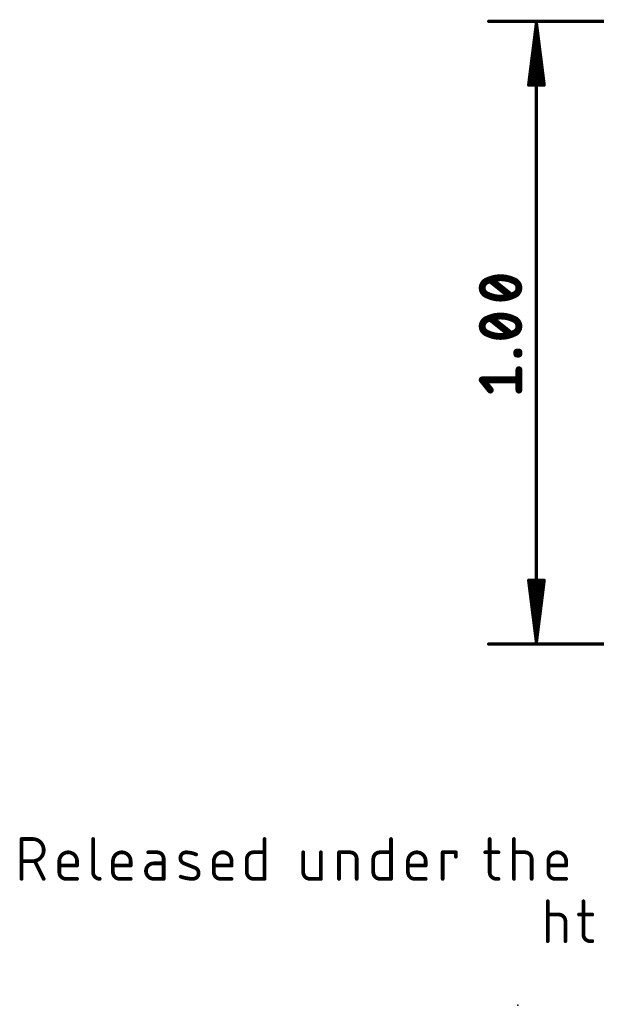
# Model space of a CAD drawing. Extents: x -28.7 to 57.9, y -15.3 to 34.1.
# Drawn here: x -28.7 to -5.14, y -14.73 to 25.46 of the extents above; entities that cross this region are included whole.
import ezdxf

# ---------------------------------------------------------------- set-up
doc = ezdxf.new("R2010")
doc.units = 0
for name, color, linetype in [('23', 53, 'CONTINUOUS'), ('47', 253, 'CONTINUOUS'), ('51', 53, 'CONTINUOUS')]:
    doc.layers.add(name, color=color, linetype=linetype)

msp = doc.modelspace()

# ---------------------------------------------------------------- linework, layer by layer
at = {"layer": '23'}
msp.add_point((-8.382, -14.732), dxfattribs=at)
at = {"layer": '47'}
for points, const_width in [([(0, 25.4), (-9.57, 25.4)], 0.13), ([(-7.62, 25.335), (-7.9392, 22.8)], 0.13), ([(-7.62, 25.335), (-7.88, 22.8)], 0.13), ([(-7.62, 25.335), (-7.75, 22.8)], 0.13), ([(-7.62, 0.065), (-7.62, 25.335)], 0.13), ([(-7.3008, 22.8), (-7.62, 25.335)], 0.13), ([(-7.49, 22.8), (-7.62, 25.335)], 0.13), ([(-7.36, 22.8), (-7.62, 25.335)], 0.13), ([(-7.9392, 22.8), (-7.3008, 22.8)], 0.13), ([(-8.6672, 14.1931), (-9.4998, 14.8591)], 0.2794), ([(-8.6672, 12.6299), (-9.4998, 13.296)], 0.2794), ([(-8.4175, 11.8271), (-8.4175, 11.9104)], 0.2794), ([(-8.4175, 11.9104), (-8.3342, 11.9104)], 0.2794), ([(-8.3342, 11.8271), (-8.4175, 11.8271)], 0.2794), ([(-8.3342, 11.9104), (-8.3342, 11.8271)], 0.2794), ([(-8.3342, 10.3583), (-8.3342, 11.1909)], 0.2794), ([(-9.4998, 10.3583), (-9.8328, 10.7746)], 0.2794), ([(-9.8328, 10.7746), (-8.3342, 10.7746)], 0.2794), ([(-7.62, 0.065), (-7.9392, 2.6)], 0.13), ([(-7.9392, 2.6), (-7.3008, 2.6)], 0.13), ([(-7.62, 0.065), (-7.88, 2.6)], 0.13), ([(-7.62, 0.065), (-7.75, 2.6)], 0.13), ([(-7.3008, 2.6), (-7.62, 0.065)], 0.13), ([(-7.49, 2.6), (-7.62, 0.065)], 0.13), ([(-7.36, 2.6), (-7.62, 0.065)], 0.13), ([(0, 0), (-9.57, 0)], 0.13)]:
    msp.add_lwpolyline(points, dxfattribs=dict(at, const_width=const_width))
for points, const_width in [([(-9.57, 25.4325, 1), (-9.57, 25.3675)], 0.065), ([(-7.5875, 25.335, 1), (-7.6525, 25.335)], 0.065), ([(-7.5878, 25.3391, 1), (-7.6522, 25.3309)], 0.065), ([(-7.5875, 25.3333, 1), (-7.6525, 25.3367)], 0.065), ([(-7.5875, 25.3367, 1), (-7.6525, 25.3333)], 0.065), ([(-7.5877, 25.3383, 1), (-7.6523, 25.3317)], 0.065), ([(-7.5877, 25.3317, 1), (-7.6523, 25.3383)], 0.065), ([(-7.5878, 25.3309, 1), (-7.6522, 25.3391)], 0.065), ([(-7.9715, 22.8041, 1), (-7.907, 22.7959)], 0.065), ([(-7.9392, 22.8325, 1), (-7.9392, 22.7675)], 0.065), ([(-7.9123, 22.8033, 1), (-7.8477, 22.7967)], 0.065), ([(-7.7825, 22.8017, 1), (-7.7175, 22.7983)], 0.065), ([(-7.5225, 22.7983, 1), (-7.4575, 22.8017)], 0.065), ([(-7.3923, 22.7967, 1), (-7.3277, 22.8033)], 0.065), ([(-7.333, 22.7959, 1), (-7.2685, 22.8041)], 0.065), ([(-7.3008, 22.7675, 1), (-7.3008, 22.8325)], 0.065), ([(-9.6247, 14.8175, 0.3205), (-9.8328, 14.5261)], 0.2794), ([(-9.0835, 14.9424, 0.1139), (-9.6247, 14.8175)], 0.2794), ([(-9.6553, 14.8803, 1), (-9.5941, 14.7547)], 0.1397), ([(-9.602, 14.7514, 1), (-9.6473, 14.8835)], 0.1397), ([(-9.4561, 14.9136, 1), (-9.5434, 14.8046)], 0.1397), ([(-8.5423, 14.8175, 0.1139), (-9.0835, 14.9424)], 0.2794), ([(-9.0835, 15.0122, 1), (-9.0835, 14.8725)], 0.1397), ([(-9.0835, 14.8725, 1), (-9.0835, 15.0122)], 0.1397), ([(-8.3342, 14.5261, 0.3205), (-8.5423, 14.8175)], 0.2794), ([(-8.5197, 14.8835, 1), (-8.565, 14.7514)], 0.1397), ([(-8.5729, 14.7547, 1), (-8.5117, 14.8803)], 0.1397), ([(-9.8328, 14.5261, 0.3205), (-9.6247, 14.2347)], 0.2794), ([(-9.763, 14.5261, 1), (-9.9026, 14.5261)], 0.1397), ([(-9.9026, 14.5261, 1), (-9.763, 14.5261)], 0.1397), ([(-8.5423, 14.2347, 0.3205), (-8.3342, 14.5261)], 0.2794), ([(-8.2644, 14.5261, 1), (-8.404, 14.5261)], 0.1397), ([(-8.404, 14.5261, 1), (-8.2644, 14.5261)], 0.1397), ([(-9.6247, 14.2347, 0.1139), (-9.0835, 14.1098)], 0.2794), ([(-9.5941, 14.2975, 1), (-9.6553, 14.1719)], 0.1397), ([(-9.6473, 14.1686, 1), (-9.602, 14.3008)], 0.1397), ([(-9.0835, 14.1098, 0.1139), (-8.5423, 14.2347)], 0.2794), ([(-9.0835, 14.1796, 1), (-9.0835, 14.04)], 0.1397), ([(-9.0835, 14.04, 1), (-9.0835, 14.1796)], 0.1397), ([(-8.7109, 14.1385, 1), (-8.6236, 14.2476)], 0.1397), ([(-8.565, 14.3008, 1), (-8.5197, 14.1686)], 0.1397), ([(-8.5117, 14.1719, 1), (-8.5729, 14.2975)], 0.1397), ([(-9.6247, 13.2544, 0.3205), (-9.8328, 12.963)], 0.2794), ([(-9.0835, 13.3792, 0.1139), (-9.6247, 13.2544)], 0.2794), ([(-9.6553, 13.3171, 1), (-9.5941, 13.1916)], 0.1397), ([(-9.602, 13.1883, 1), (-9.6473, 13.3204)], 0.1397), ([(-9.4561, 13.3505, 1), (-9.5434, 13.2414)], 0.1397), ([(-8.5423, 13.2544, 0.1139), (-9.0835, 13.3792)], 0.2794), ([(-9.0835, 13.4491, 1), (-9.0835, 13.3094)], 0.1397), ([(-9.0835, 13.3094, 1), (-9.0835, 13.4491)], 0.1397), ([(-8.3342, 12.963, 0.3205), (-8.5423, 13.2543)], 0.2794), ([(-8.5197, 13.3204, 1), (-8.565, 13.1883)], 0.1397), ([(-8.5729, 13.1916, 1), (-8.5117, 13.3171)], 0.1397), ([(-9.8328, 12.963, 0.3205), (-9.6247, 12.6716)], 0.2794), ([(-9.763, 12.963, 1), (-9.9026, 12.963)], 0.1397), ([(-9.9026, 12.963, 1), (-9.763, 12.963)], 0.1397), ([(-8.5423, 12.6716, 0.3205), (-8.3342, 12.963)], 0.2794), ([(-8.2644, 12.963, 1), (-8.404, 12.963)], 0.1397), ([(-8.404, 12.963, 1), (-8.2644, 12.963)], 0.1397), ([(-9.6247, 12.6716, 0.1139), (-9.0835, 12.5467)], 0.2794), ([(-9.5941, 12.7343, 1), (-9.6553, 12.6088)], 0.1397), ([(-9.6473, 12.6055, 1), (-9.602, 12.7376)], 0.1397), ([(-9.0835, 12.5467, 0.1139), (-8.5423, 12.6716)], 0.2794), ([(-9.0835, 12.6165, 1), (-9.0835, 12.4768)], 0.1397), ([(-9.0835, 12.4768, 1), (-9.0835, 12.6165)], 0.1397), ([(-8.7109, 12.5754, 1), (-8.6236, 12.6845)], 0.1397), ([(-8.565, 12.7376, 1), (-8.5197, 12.6055)], 0.1397), ([(-8.5117, 12.6088, 1), (-8.5729, 12.7343)], 0.1397), ([(-8.4175, 11.9802, 1), (-8.4175, 11.8405)], 0.1397), ([(-8.4175, 11.897, 1), (-8.4175, 11.7573)], 0.1397), ([(-8.3476, 11.9104, 1), (-8.4873, 11.9104)], 0.1397), ([(-8.4873, 11.8271, 1), (-8.3476, 11.8271)], 0.1397), ([(-8.2644, 11.9104, 1), (-8.4041, 11.9104)], 0.1397), ([(-8.4041, 11.8271, 1), (-8.2644, 11.8271)], 0.1397), ([(-8.3342, 11.8405, 1), (-8.3342, 11.9802)], 0.1397), ([(-8.3342, 11.7573, 1), (-8.3342, 11.897)], 0.1397), ([(-8.2644, 11.1909, 1), (-8.4041, 11.1909)], 0.1397), ([(-9.8328, 10.8444, 1), (-9.8328, 10.7047)], 0.1397), ([(-9.7783, 10.8182, 1), (-9.8873, 10.7309)], 0.1397), ([(-8.3342, 10.7047, 1), (-8.3342, 10.8444)], 0.1397), ([(-9.5543, 10.3147, 1), (-9.4452, 10.4019)], 0.1397), ([(-8.4041, 10.3583, 1), (-8.2644, 10.3583)], 0.1397), ([(-7.907, 2.6041, 1), (-7.9715, 2.5959)], 0.065), ([(-7.9392, 2.6325, 1), (-7.9392, 2.5675)], 0.065), ([(-7.8477, 2.6033, 1), (-7.9123, 2.5967)], 0.065), ([(-7.7175, 2.6017, 1), (-7.7825, 2.5983)], 0.065), ([(-7.4575, 2.5983, 1), (-7.5225, 2.6017)], 0.065), ([(-7.3277, 2.5967, 1), (-7.3923, 2.6033)], 0.065), ([(-7.2685, 2.5959, 1), (-7.333, 2.6041)], 0.065), ([(-7.3008, 2.5675, 1), (-7.3008, 2.6325)], 0.065), ([(-9.57, 0.0325, 1), (-9.57, -0.0325)], 0.065), ([(-7.6522, 0.0691, 1), (-7.5878, 0.0609)], 0.065), ([(-7.6523, 0.0683, 1), (-7.5877, 0.0617)], 0.065), ([(-7.6525, 0.0633, 1), (-7.5875, 0.0667)], 0.065), ([(-7.6525, 0.0667, 1), (-7.5875, 0.0633)], 0.065), ([(-7.6525, 0.065, 1), (-7.5875, 0.065)], 0.065), ([(-7.6523, 0.0617, 1), (-7.5877, 0.0683)], 0.065), ([(-7.6522, 0.0609, 1), (-7.5878, 0.0691)], 0.065)]:
    msp.add_lwpolyline(points, format="xyb", dxfattribs=dict(at, const_width=const_width))
at = {"layer": '51', "const_width": 0.1524}
for points in [[(-28.6258, -9.5758), (-28.6258, -7.9502)], [(-28.6258, -7.9502), (-28.1742, -7.9502)], [(-25.7073, -7.9502), (-25.7073, -9.3049)], [(-18.7113, -7.9502), (-18.7113, -9.5758)], [(-13.553, -7.9502), (-13.553, -9.5758)], [(-9.5279, -7.9502), (-9.5279, -9.3049)], [(-8.5367, -9.5758), (-8.5367, -7.9502)], [(-23.0984, -8.4921), (-23.4597, -8.4921)], [(-19.1628, -8.4921), (-18.7113, -8.4921)], [(-17.1339, -8.4921), (-17.1339, -9.3049)], [(-16.4114, -9.5758), (-16.4114, -8.4921)], [(-15.6749, -9.5758), (-15.6749, -8.4921)], [(-15.6749, -8.4921), (-15.2234, -8.4921)], [(-14.0045, -8.4921), (-13.553, -8.4921)], [(-11.446, -9.5758), (-11.446, -8.4921)], [(-11.446, -8.4921), (-10.9042, -8.4921)], [(-10.9042, -8.4921), (-10.9042, -8.6727)], [(-9.7085, -8.4921), (-9.1666, -8.4921)], [(-8.5367, -8.4921), (-8.0851, -8.4921)], [(-28.1742, -8.8533), (-28.6258, -8.8533)], [(-27.7227, -9.5758), (-28.0839, -8.8533)], [(-27.0857, -9.3049), (-27.0857, -8.8533)], [(-26.3632, -8.8533), (-26.3632, -9.0339)], [(-24.8974, -9.3049), (-24.8974, -8.8533)], [(-24.1749, -8.8533), (-24.1749, -9.0339)], [(-22.8275, -9.5758), (-22.8275, -8.763)], [(-20.7811, -9.3049), (-20.7811, -8.8533)], [(-20.0587, -8.8533), (-20.0587, -9.0339)], [(-19.4338, -9.3049), (-19.4338, -8.763)], [(-14.9525, -8.763), (-14.9525, -9.5758)], [(-14.2755, -9.3049), (-14.2755, -8.763)], [(-12.8613, -9.3049), (-12.8613, -8.8533)], [(-12.1388, -8.8533), (-12.1388, -9.0339)], [(-7.8142, -8.763), (-7.8142, -9.5758)], [(-7.1299, -9.3049), (-7.1299, -8.8533)], [(-6.4074, -8.8533), (-6.4074, -9.0339)], [(-26.3632, -9.0339), (-27.0857, -9.0339)], [(-24.1749, -9.0339), (-24.8974, -9.0339)], [(-22.8275, -8.9436), (-23.2339, -8.9436)], [(-21.5488, -9.1242), (-22.0004, -8.9436)], [(-20.0587, -9.0339), (-20.7811, -9.0339)], [(-12.1388, -9.0339), (-12.8613, -9.0339)], [(-6.4074, -9.0339), (-7.1299, -9.0339)], [(-26.3632, -9.5758), (-26.8148, -9.5758)], [(-24.1749, -9.5758), (-24.6264, -9.5758)], [(-23.2339, -9.5758), (-22.8275, -9.5758)], [(-20.0587, -9.5758), (-20.5102, -9.5758)], [(-18.7113, -9.5758), (-19.1628, -9.5758)], [(-16.8629, -9.5758), (-16.4114, -9.5758)], [(-13.553, -9.5758), (-14.0045, -9.5758)], [(-12.1388, -9.5758), (-12.5904, -9.5758)], [(-9.2569, -9.5758), (-9.1666, -9.5758)], [(-6.4074, -9.5758), (-6.859, -9.5758)], [(-7.1595, -12.1158), (-7.1595, -10.4902)], [(-5.7018, -10.4902), (-5.7018, -11.8449)], [(-7.1595, -11.0321), (-6.708, -11.0321)], [(-6.437, -11.303), (-6.437, -12.1158)], [(-5.8824, -11.0321), (-5.3406, -11.0321)], [(-5.4309, -12.1158), (-5.3406, -12.1158)]]:
    msp.add_lwpolyline(points, dxfattribs=at)
at = {"layer": '51'}
for points, const_width in [([(-28.5877, -7.9502, 1), (-28.6639, -7.9502)], 0.0762), ([(-28.6258, -7.9121, 1), (-28.6258, -7.9883)], 0.0762), ([(-28.1742, -8.8533, 1), (-28.1742, -7.9502)], 0.1524), ([(-28.1742, -7.9121, 1), (-28.1742, -7.9883)], 0.0762), ([(-28.1742, -7.9883, 1), (-28.1742, -7.9121)], 0.0762), ([(-25.6692, -7.9502, 1), (-25.7454, -7.9502)], 0.0762), ([(-18.6732, -7.9502, 1), (-18.7494, -7.9502)], 0.0762), ([(-13.5149, -7.9502, 1), (-13.5911, -7.9502)], 0.0762), ([(-9.4898, -7.9502, 1), (-9.566, -7.9502)], 0.0762), ([(-8.4986, -7.9502, 1), (-8.5748, -7.9502)], 0.0762), ([(-26.3632, -8.8533, 1), (-27.0857, -8.8533)], 0.1524), ([(-24.1749, -8.8533, 1), (-24.8974, -8.8533)], 0.1524), ([(-23.4597, -8.454, 1), (-23.4597, -8.5302)], 0.0762), ([(-22.8275, -8.763, 0.4142), (-23.0984, -8.4921)], 0.1524), ([(-23.0984, -8.454, 1), (-23.0984, -8.5302)], 0.0762), ([(-23.0984, -8.5302, 1), (-23.0984, -8.454)], 0.0762), ([(-21.9101, -8.4921, 0.8318), (-22.0004, -8.9436)], 0.1524), ([(-21.5037, -8.5824, 0.1026), (-21.9101, -8.4921)], 0.1524), ([(-21.9095, -8.454, 1), (-21.9106, -8.5302)], 0.0762), ([(-21.9106, -8.5302, 1), (-21.9095, -8.454)], 0.0762), ([(-20.0587, -8.8533, 1), (-20.7811, -8.8533)], 0.1524), ([(-19.1628, -8.4921, 0.4142), (-19.4338, -8.763)], 0.1524), ([(-19.1628, -8.454, 1), (-19.1628, -8.5302)], 0.0762), ([(-19.1628, -8.5302, 1), (-19.1628, -8.454)], 0.0762), ([(-18.7113, -8.5302, 1), (-18.7113, -8.454)], 0.0762), ([(-17.0958, -8.4921, 1), (-17.172, -8.4921)], 0.0762), ([(-16.3733, -8.4921, 1), (-16.4495, -8.4921)], 0.0762), ([(-15.6368, -8.4921, 1), (-15.713, -8.4921)], 0.0762), ([(-15.6749, -8.454, 1), (-15.6749, -8.5302)], 0.0762), ([(-14.9525, -8.763, 0.4142), (-15.2234, -8.4921)], 0.1524), ([(-15.2234, -8.454, 1), (-15.2234, -8.5302)], 0.0762), ([(-15.2234, -8.5302, 1), (-15.2234, -8.454)], 0.0762), ([(-14.0045, -8.4921, 0.4142), (-14.2755, -8.763)], 0.1524), ([(-14.0045, -8.454, 1), (-14.0045, -8.5302)], 0.0762), ([(-14.0045, -8.5302, 1), (-14.0045, -8.454)], 0.0762), ([(-13.553, -8.5302, 1), (-13.553, -8.454)], 0.0762), ([(-12.1388, -8.8533, 1), (-12.8613, -8.8533)], 0.1524), ([(-11.4079, -8.4921, 1), (-11.4841, -8.4921)], 0.0762), ([(-11.446, -8.454, 1), (-11.446, -8.5302)], 0.0762), ([(-10.8661, -8.4921, 1), (-10.9423, -8.4921)], 0.0762), ([(-10.9042, -8.5302, 1), (-10.9042, -8.454)], 0.0762), ([(-9.7085, -8.454, 1), (-9.7085, -8.5302)], 0.0762), ([(-9.1666, -8.5302, 1), (-9.1666, -8.454)], 0.0762), ([(-8.5367, -8.454, 1), (-8.5367, -8.5302)], 0.0762), ([(-7.8142, -8.763, 0.4142), (-8.0851, -8.4921)], 0.1524), ([(-8.0851, -8.454, 1), (-8.0851, -8.5302)], 0.0762), ([(-8.0851, -8.5302, 1), (-8.0851, -8.454)], 0.0762), ([(-6.4074, -8.8533, 1), (-7.1299, -8.8533)], 0.1524), ([(-28.6258, -8.8152, 1), (-28.6258, -8.8914)], 0.0762), ([(-28.1742, -8.8152, 1), (-28.1742, -8.8914)], 0.0762), ([(-28.1742, -8.8914, 1), (-28.1742, -8.8152)], 0.0762), ([(-28.0499, -8.8363, 1), (-28.118, -8.8704)], 0.0762), ([(-27.0476, -8.8533, 1), (-27.1238, -8.8533)], 0.0762), ([(-27.1238, -8.8533, 1), (-27.0476, -8.8533)], 0.0762), ([(-26.3251, -8.8533, 1), (-26.4013, -8.8533)], 0.0762), ([(-26.4013, -8.8533, 1), (-26.3251, -8.8533)], 0.0762), ([(-24.8593, -8.8533, 1), (-24.9355, -8.8533)], 0.0762), ([(-24.9355, -8.8533, 1), (-24.8593, -8.8533)], 0.0762), ([(-24.1368, -8.8533, 1), (-24.213, -8.8533)], 0.0762), ([(-24.213, -8.8533, 1), (-24.1368, -8.8533)], 0.0762), ([(-22.7894, -8.763, 1), (-22.8656, -8.763)], 0.0762), ([(-22.8656, -8.763, 1), (-22.7894, -8.763)], 0.0762), ([(-21.5193, -8.6171, 1), (-21.488, -8.5476)], 0.0762), ([(-20.743, -8.8533, 1), (-20.8192, -8.8533)], 0.0762), ([(-20.8192, -8.8533, 1), (-20.743, -8.8533)], 0.0762), ([(-20.0206, -8.8533, 1), (-20.0968, -8.8533)], 0.0762), ([(-20.0968, -8.8533, 1), (-20.0206, -8.8533)], 0.0762), ([(-19.3957, -8.763, 1), (-19.4719, -8.763)], 0.0762), ([(-19.4719, -8.763, 1), (-19.3957, -8.763)], 0.0762), ([(-14.9144, -8.763, 1), (-14.9906, -8.763)], 0.0762), ([(-14.9906, -8.763, 1), (-14.9144, -8.763)], 0.0762), ([(-14.2374, -8.763, 1), (-14.3136, -8.763)], 0.0762), ([(-14.3136, -8.763, 1), (-14.2374, -8.763)], 0.0762), ([(-12.8232, -8.8533, 1), (-12.8994, -8.8533)], 0.0762), ([(-12.8994, -8.8533, 1), (-12.8232, -8.8533)], 0.0762), ([(-12.1007, -8.8533, 1), (-12.1769, -8.8533)], 0.0762), ([(-12.1769, -8.8533, 1), (-12.1007, -8.8533)], 0.0762), ([(-10.9423, -8.6727, 1), (-10.8661, -8.6727)], 0.0762), ([(-7.7761, -8.763, 1), (-7.8523, -8.763)], 0.0762), ([(-7.8523, -8.763, 1), (-7.7761, -8.763)], 0.0762), ([(-7.0918, -8.8533, 1), (-7.168, -8.8533)], 0.0762), ([(-7.168, -8.8533, 1), (-7.0918, -8.8533)], 0.0762), ([(-6.3693, -8.8533, 1), (-6.4455, -8.8533)], 0.0762), ([(-6.4455, -8.8533, 1), (-6.3693, -8.8533)], 0.0762), ([(-27.0857, -8.9958, 1), (-27.0857, -9.072)], 0.0762), ([(-27.0857, -9.3049, 0.4142), (-26.8148, -9.5758)], 0.1524), ([(-27.0476, -9.3049, 1), (-27.1238, -9.3049)], 0.0762), ([(-26.4013, -9.0339, 1), (-26.3251, -9.0339)], 0.0762), ([(-26.3632, -9.072, 1), (-26.3632, -8.9958)], 0.0762), ([(-25.7073, -9.3049, 0.4142), (-25.4364, -9.5758)], 0.1524), ([(-25.6692, -9.3049, 1), (-25.7454, -9.3049)], 0.0762), ([(-24.8974, -8.9958, 1), (-24.8974, -9.072)], 0.0762), ([(-24.8974, -9.3049, 0.4142), (-24.6264, -9.5758)], 0.1524), ([(-24.8593, -9.3049, 1), (-24.9355, -9.3049)], 0.0762), ([(-24.213, -9.0339, 1), (-24.1368, -9.0339)], 0.0762), ([(-24.1749, -9.072, 1), (-24.1749, -8.9958)], 0.0762), ([(-23.2339, -8.9436, 1), (-23.2339, -9.5758)], 0.1524), ([(-23.2339, -8.9055, 1), (-23.2339, -8.9817)], 0.0762), ([(-23.2339, -8.9817, 1), (-23.2339, -8.9055)], 0.0762), ([(-22.8275, -8.9817, 1), (-22.8275, -8.9055)], 0.0762), ([(-21.9862, -8.9083, 1), (-22.0145, -8.979)], 0.0762), ([(-22.0145, -8.979, 1), (-21.9862, -8.9082)], 0.0762), ([(-21.6391, -9.5758, 0.8318), (-21.5488, -9.1242)], 0.1524), ([(-21.5347, -9.0889, 1), (-21.563, -9.1596)], 0.0762), ([(-21.563, -9.1596, 1), (-21.5347, -9.0889)], 0.0762), ([(-20.7811, -8.9958, 1), (-20.7811, -9.072)], 0.0762), ([(-20.7811, -9.3049, 0.4142), (-20.5102, -9.5758)], 0.1524), ([(-20.743, -9.3049, 1), (-20.8192, -9.3049)], 0.0762), ([(-20.0968, -9.0339, 1), (-20.0206, -9.0339)], 0.0762), ([(-20.0587, -9.072, 1), (-20.0587, -8.9958)], 0.0762), ([(-19.4338, -9.3049, 0.4142), (-19.1628, -9.5758)], 0.1524), ([(-19.3957, -9.3049, 1), (-19.4719, -9.3049)], 0.0762), ([(-17.1339, -9.3049, 0.4142), (-16.8629, -9.5758)], 0.1524), ([(-17.0958, -9.3049, 1), (-17.172, -9.3049)], 0.0762), ([(-14.2755, -9.3049, 0.4142), (-14.0045, -9.5758)], 0.1524), ([(-14.2374, -9.3049, 1), (-14.3136, -9.3049)], 0.0762), ([(-12.8613, -8.9958, 1), (-12.8613, -9.072)], 0.0762), ([(-12.8613, -9.3049, 0.4142), (-12.5904, -9.5758)], 0.1524), ([(-12.8232, -9.3049, 1), (-12.8994, -9.3049)], 0.0762), ([(-12.1769, -9.0339, 1), (-12.1007, -9.0339)], 0.0762), ([(-12.1388, -9.072, 1), (-12.1388, -8.9958)], 0.0762), ([(-9.5279, -9.3049, 0.4142), (-9.2569, -9.5758)], 0.1524), ([(-9.4898, -9.3049, 1), (-9.566, -9.3049)], 0.0762), ([(-7.1299, -8.9958, 1), (-7.1299, -9.072)], 0.0762), ([(-7.1299, -9.3049, 0.4142), (-6.859, -9.5758)], 0.1524), ([(-7.0918, -9.3049, 1), (-7.168, -9.3049)], 0.0762), ([(-6.4455, -9.0339, 1), (-6.3693, -9.0339)], 0.0762), ([(-6.4074, -9.072, 1), (-6.4074, -8.9958)], 0.0762), ([(-28.6639, -9.5758, 1), (-28.5877, -9.5758)], 0.0762), ([(-27.7568, -9.5928, 1), (-27.6886, -9.5588)], 0.0762), ([(-27.1238, -9.3049, 1), (-27.0476, -9.3049)], 0.0762), ([(-26.8148, -9.5377, 1), (-26.8148, -9.6139)], 0.0762), ([(-26.8148, -9.6139, 1), (-26.8148, -9.5377)], 0.0762), ([(-26.3632, -9.6139, 1), (-26.3632, -9.5377)], 0.0762), ([(-25.7454, -9.3049, 1), (-25.6692, -9.3049)], 0.0762), ([(-25.4364, -9.6139, 1), (-25.4364, -9.5377)], 0.0762), ([(-24.9355, -9.3049, 1), (-24.8593, -9.3049)], 0.0762), ([(-24.6264, -9.5377, 1), (-24.6264, -9.6139)], 0.0762), ([(-24.6264, -9.6139, 1), (-24.6264, -9.5377)], 0.0762), ([(-24.1749, -9.6139, 1), (-24.1749, -9.5377)], 0.0762), ([(-23.2339, -9.5377, 1), (-23.2339, -9.6139)], 0.0762), ([(-23.2339, -9.6139, 1), (-23.2339, -9.5377)], 0.0762), ([(-22.8656, -9.5758, 1), (-22.7894, -9.5758)], 0.0762), ([(-22.8275, -9.6139, 1), (-22.8275, -9.5377)], 0.0762), ([(-22.1229, -9.4496, 1), (-22.1487, -9.5213)], 0.0762), ([(-22.1358, -9.4855, 0.083), (-21.6391, -9.5758)], 0.1524), ([(-21.6386, -9.5377, 1), (-21.6397, -9.6139)], 0.0762), ([(-21.6397, -9.6139, 1), (-21.6386, -9.5377)], 0.0762), ([(-20.8192, -9.3049, 1), (-20.743, -9.3049)], 0.0762), ([(-20.5102, -9.5377, 1), (-20.5102, -9.6139)], 0.0762), ([(-20.5102, -9.6139, 1), (-20.5102, -9.5377)], 0.0762), ([(-20.0587, -9.6139, 1), (-20.0587, -9.5377)], 0.0762), ([(-19.4719, -9.3049, 1), (-19.3957, -9.3049)], 0.0762), ([(-19.1628, -9.5377, 1), (-19.1628, -9.6139)], 0.0762), ([(-19.1628, -9.6139, 1), (-19.1628, -9.5377)], 0.0762), ([(-18.7494, -9.5758, 1), (-18.6732, -9.5758)], 0.0762), ([(-18.7113, -9.6139, 1), (-18.7113, -9.5377)], 0.0762), ([(-17.172, -9.3049, 1), (-17.0958, -9.3049)], 0.0762), ([(-16.8629, -9.5377, 1), (-16.8629, -9.6139)], 0.0762), ([(-16.8629, -9.6139, 1), (-16.8629, -9.5377)], 0.0762), ([(-16.4495, -9.5758, 1), (-16.3733, -9.5758)], 0.0762), ([(-16.4114, -9.6139, 1), (-16.4114, -9.5377)], 0.0762), ([(-15.713, -9.5758, 1), (-15.6368, -9.5758)], 0.0762), ([(-14.9906, -9.5758, 1), (-14.9144, -9.5758)], 0.0762), ([(-14.3136, -9.3049, 1), (-14.2374, -9.3049)], 0.0762), ([(-14.0045, -9.5377, 1), (-14.0045, -9.6139)], 0.0762), ([(-14.0045, -9.6139, 1), (-14.0045, -9.5377)], 0.0762), ([(-13.5911, -9.5758, 1), (-13.5149, -9.5758)], 0.0762), ([(-13.553, -9.6139, 1), (-13.553, -9.5377)], 0.0762), ([(-12.8994, -9.3049, 1), (-12.8232, -9.3049)], 0.0762), ([(-12.5904, -9.5377, 1), (-12.5904, -9.6139)], 0.0762), ([(-12.5904, -9.6139, 1), (-12.5904, -9.5377)], 0.0762), ([(-12.1388, -9.6139, 1), (-12.1388, -9.5377)], 0.0762), ([(-11.4841, -9.5758, 1), (-11.4079, -9.5758)], 0.0762), ([(-9.566, -9.3049, 1), (-9.4898, -9.3049)], 0.0762), ([(-9.2569, -9.5377, 1), (-9.2569, -9.6139)], 0.0762), ([(-9.2569, -9.6139, 1), (-9.2569, -9.5377)], 0.0762), ([(-9.1666, -9.6139, 1), (-9.1666, -9.5377)], 0.0762), ([(-8.5748, -9.5758, 1), (-8.4986, -9.5758)], 0.0762), ([(-7.8523, -9.5758, 1), (-7.7761, -9.5758)], 0.0762), ([(-7.168, -9.3049, 1), (-7.0918, -9.3049)], 0.0762), ([(-6.859, -9.5377, 1), (-6.859, -9.6139)], 0.0762), ([(-6.859, -9.6139, 1), (-6.859, -9.5377)], 0.0762), ([(-6.4074, -9.6139, 1), (-6.4074, -9.5377)], 0.0762), ([(-7.1214, -10.4902, 1), (-7.1976, -10.4902)], 0.0762), ([(-5.6637, -10.4902, 1), (-5.7399, -10.4902)], 0.0762), ([(-7.1595, -10.994, 1), (-7.1595, -11.0702)], 0.0762), ([(-6.437, -11.303, 0.4142), (-6.708, -11.0321)], 0.1524), ([(-6.708, -10.994, 1), (-6.708, -11.0702)], 0.0762), ([(-6.708, -11.0702, 1), (-6.708, -10.994)], 0.0762), ([(-6.3989, -11.303, 1), (-6.4751, -11.303)], 0.0762), ([(-5.8824, -10.994, 1), (-5.8824, -11.0702)], 0.0762), ([(-5.3406, -11.0702, 1), (-5.3406, -10.994)], 0.0762), ([(-6.4751, -11.303, 1), (-6.3989, -11.303)], 0.0762), ([(-5.7018, -11.8449, 0.4142), (-5.4309, -12.1158)], 0.1524), ([(-5.6637, -11.8449, 1), (-5.7399, -11.8449)], 0.0762), ([(-5.7399, -11.8449, 1), (-5.6637, -11.8449)], 0.0762), ([(-5.4309, -12.0777, 1), (-5.4309, -12.1539)], 0.0762), ([(-5.4309, -12.1539, 1), (-5.4309, -12.0777)], 0.0762), ([(-5.3406, -12.1539, 1), (-5.3406, -12.0777)], 0.0762), ([(-7.1976, -12.1158, 1), (-7.1214, -12.1158)], 0.0762), ([(-6.4751, -12.1158, 1), (-6.3989, -12.1158)], 0.0762)]:
    msp.add_lwpolyline(points, format="xyb", dxfattribs=dict(at, const_width=const_width))

doc.saveas('drawing.dxf')
